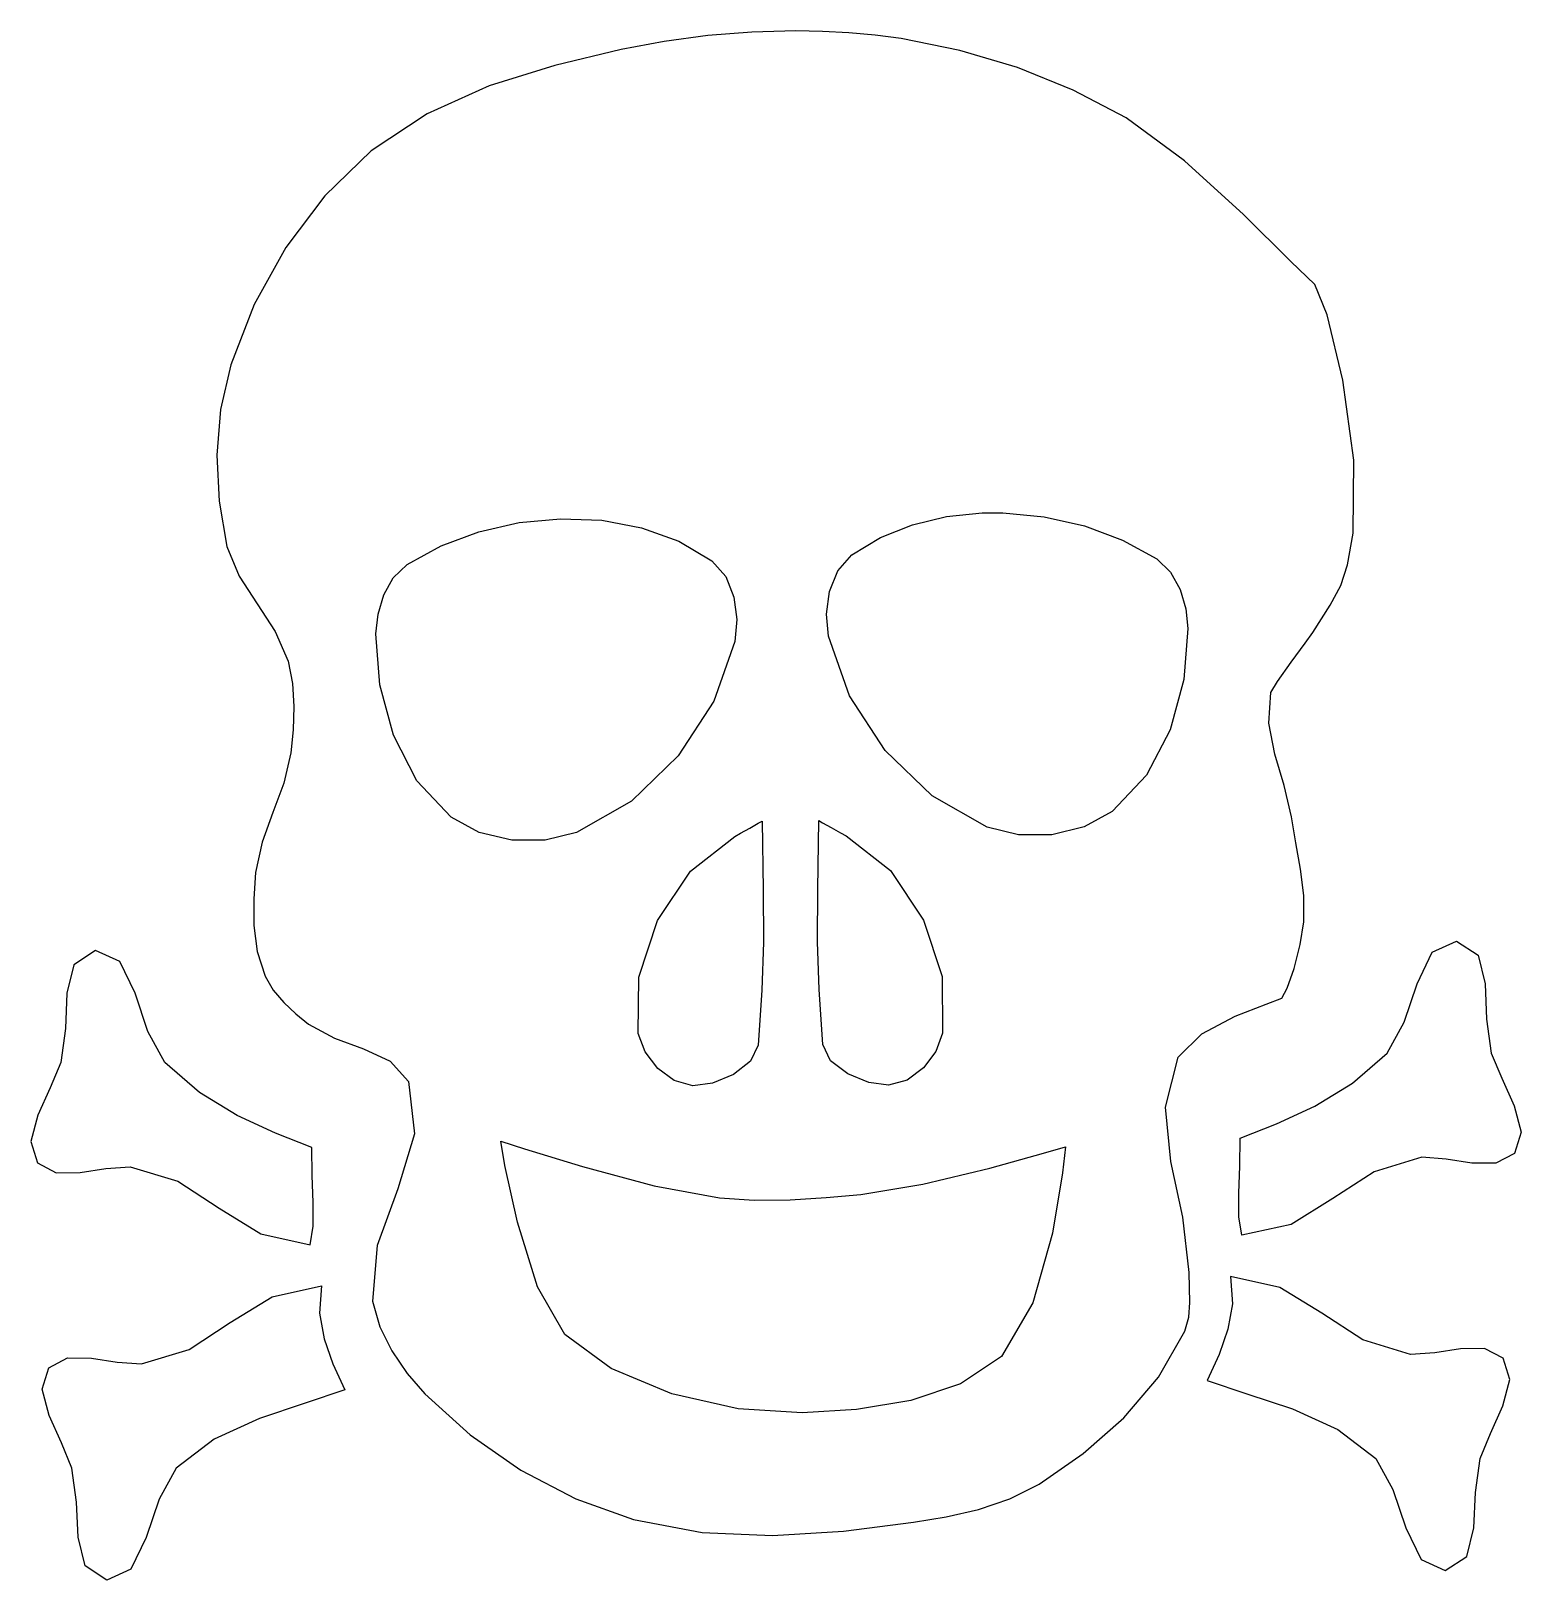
# Model space of a CAD drawing. Extents: x 4 to 81.9, y 1.2 to 82.3.
import ezdxf

# ---------------------------------------------------------------- set-up
doc = ezdxf.new("R2010")
doc.units = 0
doc.layers.add('Layer_1', color=7, linetype='CONTINUOUS')

msp = doc.modelspace()

# ---------------------------------------------------------------- linework, layer by layer
at = {"layer": 'Layer_1', "color": 7}
for points in [[(44, 82.264368), (41.692926, 82.205366), (39.391302, 82.020163), (37.106526, 81.713312), (34.85, 81.289368), (31.379402, 80.464027), (27.951762, 79.387239), (24.704491, 77.936515), (21.775, 75.989368), (19.355338, 73.643164), (17.302013, 70.92665), (15.647682, 67.941494), (14.425, 64.789368), (13.893278, 62.462248), (13.696041, 60.060433), (13.813284, 57.648086), (14.225, 55.289368), (14.86525, 53.729171), (15.803391, 52.283903), (16.752337, 50.841366), (17.425, 49.289368), (17.650874, 48.111423), (17.731159, 46.904659), (17.695863, 45.690249), (17.574998, 44.489368), (17.197597, 42.90059), (16.624762, 41.354738), (16.064546, 39.80745), (15.724998, 38.214368), (15.625006, 36.837466), (15.633006, 35.446932), (15.811992, 34.083866), (16.225019, 32.789368), (16.64924, 32.062427), (17.203449, 31.417065), (17.837193, 30.832854), (18.500019, 30.289368), (19.855076, 29.545851), (21.375845, 28.99777), (22.764951, 28.345487), (23.725019, 27.289368), (24.04123, 24.551127), (23.160243, 21.658565), (22.092894, 18.706403), (21.850019, 15.789368), (22.230362, 14.448354), (22.849514, 13.179003), (23.650169, 12.002335), (24.575019, 10.939368), (26.954567, 8.786642), (29.612726, 6.940677), (32.483282, 5.450306), (35.500019, 4.364368), (39.091212, 3.682904), (42.7746, 3.530736), (46.483198, 3.757888), (50.150019, 4.214368), (51.859291, 4.495576), (53.556225, 4.886464), (55.193806, 5.441302), (56.725019, 6.214368), (59.031728, 7.805666), (61.156218, 9.674417), (62.971358, 11.813143), (64.350019, 14.214368), (64.55881, 14.946542), (64.614418, 15.719044), (64.594074, 16.507958), (64.575026, 17.289368), (64.245151, 20.175927), (63.620497, 23.101527), (63.329361, 25.939798), (64, 28.564368), (65.230034, 29.783318), (66.980962, 30.704725), (68.59766, 31.324703), (69.425, 31.639368), (69.70945, 32.160406), (70.065082, 33.201421), (70.388174, 34.46141), (70.575, 35.639368), (70.572607, 37.017862), (70.40248, 38.393859), (70.156113, 39.767611), (69.925, 41.139368), (69.549788, 42.773585), (69.064442, 44.408098), (68.740626, 46.033247), (68.85, 47.639368), (69.20201, 48.219661), (69.913459, 49.228015), (70.64099, 50.229388), (71.041244, 50.788734), (71.949616, 52.217659), (72.504457, 53.2367), (72.85488, 54.331916), (73.15, 55.989368), (73.194008, 59.799298), (72.609752, 63.98113), (71.795622, 67.417082), (71.15, 68.989368), (69.89777, 70.191022), (67.416374, 72.653004), (64.333041, 75.464418), (61.275, 77.714368), (58.499326, 79.165176), (55.585092, 80.347517), (52.572061, 81.250784), (49.5, 81.864368), (48.135901, 82.041343), (46.762556, 82.165), (45.382933, 82.238342), (44, 82.264368)], [(53.75, 57.039368), (54.018913, 57.046808), (54.286564, 57.048568), (54.554682, 57.045688), (54.825, 57.039368), (56.994402, 56.835783), (59.104948, 56.357612), (61.088022, 55.620378), (62.875, 54.639368), (63.593531, 53.947668), (64.095746, 53.038062), (64.393838, 52.016609), (64.5, 50.989368), (64.290285, 48.329625), (63.574416, 45.691949), (62.333839, 43.309233), (60.55, 41.414368), (59.075187, 40.606551), (57.386094, 40.194772), (55.641453, 40.18654), (54, 40.589368), (51.131091, 42.230554), (48.674749, 44.600229), (46.806032, 47.464474), (45.7, 50.589368), (45.598136, 51.737209), (45.756866, 52.924827), (46.193412, 54.007216), (46.925, 54.839368), (48.424591, 55.755494), (50.092269, 56.423226), (51.882562, 56.84903), (53.75, 57.039368)], [(31.675, 56.739368), (33.83717, 56.653478), (35.925253, 56.265711), (37.869458, 55.564772), (39.6, 54.539368), (40.327681, 53.711122), (40.755634, 52.637327), (40.90577, 51.458302), (40.800002, 50.314368), (39.697877, 47.18947), (37.837752, 44.325226), (35.390003, 41.955553), (32.525002, 40.314368), (30.879644, 39.907637), (29.126413, 39.907278), (27.428725, 40.310465), (25.95, 41.114368), (24.170058, 43.01313), (22.938073, 45.404442), (22.230802, 48.050718), (22.025, 50.714368), (22.131163, 51.737702), (22.429254, 52.75056), (22.931469, 53.651572), (23.65, 54.339368), (25.43307, 55.320383), (27.40755, 56.057619), (29.509506, 56.53573), (31.675, 56.739368)], [(42.225, 40.914368), (42.28696, 37.313544), (42.29424, 34.570068), (42.21688, 32.067491), (42.02504, 29.189368), (41.621822, 28.344281), (40.729188, 27.655658), (39.628229, 27.202641), (38.6, 27.064368), (37.634717, 27.336755), (36.769459, 27.968018), (36.106971, 28.828706), (35.75, 29.789368), (35.781505, 32.746012), (36.751209, 35.708709), (38.482808, 38.292985), (40.8, 40.114368), (41.0995, 40.27889), (41.580806, 40.549498), (42.027958, 40.802542), (42.225, 40.914368)], [(45.2, 40.939368), (45.397042, 40.827542), (45.844194, 40.574498), (46.325499, 40.303889), (46.625, 40.139368), (48.942193, 38.317984), (50.673794, 35.733708), (51.643498, 32.771012), (51.675002, 29.814368), (51.321935, 28.853706), (50.668042, 27.993018), (49.811378, 27.361756), (48.85, 27.089368), (47.817903, 27.227641), (46.708352, 27.680658), (45.807125, 28.369281), (45.4, 29.214368), (45.208161, 32.092481), (45.130801, 34.595038), (45.138081, 37.33851), (45.2, 40.939368)], [(18.659634, 23.830232), (16.765618, 24.575912), (14.765062, 25.499112), (12.79249, 26.699112), (10.982475, 28.274872), (10.08992, 29.899752), (9.415298, 31.905432), (8.615121, 33.560552), (7.345925, 34.133752), (6.216035, 33.397352), (5.846152, 31.899432), (5.771588, 30.053912), (5.527642, 28.274872), (4.981998, 26.958792), (4.329368, 25.517352), (3.972827, 24.141432), (4.315458, 23.022072), (5.294416, 22.509352), (6.543408, 22.520552), (7.890615, 22.732072), (9.1642, 22.819832), (11.661316, 22.063112), (13.813591, 20.656792), (15.99717, 19.312632), (18.588205, 18.742472), (18.733, 19.711672), (18.737, 20.950312), (18.684472, 22.356872), (18.659634, 23.830232)], [(67.25165, 24.325272), (69.145666, 25.070952), (71.146222, 25.994152), (73.118781, 27.194152), (74.928809, 28.769912), (75.821354, 30.394792), (76.495986, 32.400472), (77.296163, 34.055592), (78.565358, 34.628792), (79.695248, 33.892392), (80.065128, 32.394472), (80.139608, 30.548952), (80.383616, 28.769912), (80.929296, 27.453832), (81.581888, 26.012392), (81.938432, 24.636472), (81.595808, 23.517112), (80.616856, 23.004392), (79.367859, 23.015592), (78.020652, 23.227112), (76.747067, 23.314872), (74.249947, 22.558232), (72.097677, 21.151832), (69.914098, 19.807672), (67.323062, 19.237512), (67.178267, 20.206712), (67.174267, 21.445352), (67.226795, 22.851912), (67.25165, 24.325272)], [(28.55, 24.164368), (29.794766, 23.75709), (32.823542, 22.830378), (36.578048, 21.82691), (40, 21.189368), (41.821774, 21.079034), (43.699037, 21.09753), (45.576782, 21.205694), (47.4, 21.364368), (50.644214, 21.905957), (54.147634, 22.748558), (56.952238, 23.524065), (58.1, 23.864368), (57.952796, 22.511932), (57.428289, 19.343288), (56.402138, 15.691434), (54.75, 12.889368), (52.611323, 11.45283), (50.012525, 10.579767), (47.176214, 10.124005), (44.325, 9.939368), (40.979555, 10.146809), (37.503787, 10.944335), (34.332376, 12.264378), (31.9, 14.039368), (30.481746, 16.545103), (29.429607, 19.922938), (28.775166, 22.890238), (28.55, 24.164368)], [(65.521008, 11.634072), (67.593596, 10.944232), (69.987009, 10.143752), (72.352434, 9.066552), (74.341024, 7.546552), (75.233579, 5.921672), (75.908201, 3.915992), (76.708378, 2.260872), (77.977574, 1.687672), (79.107464, 2.424072), (79.477346, 3.921992), (79.551914, 5.767512), (79.795854, 7.546552), (80.34149, 8.862632), (80.99413, 10.304072), (81.350674, 11.679992), (81.00805, 12.799352), (80.02909, 13.312072), (78.7801, 13.300872), (77.432893, 13.089272), (76.159308, 13.001592), (73.662193, 13.758312), (71.509918, 15.164632), (69.326338, 16.508792), (66.735303, 17.078952), (66.83381, 15.652152), (66.604346, 14.317512), (66.136796, 13.002472), (65.521008, 11.634072)], [(20.390279, 11.139032), (18.31769, 10.449192), (15.924276, 9.648712), (13.558859, 8.571512), (11.57026, 7.051512), (10.677705, 5.426632), (10.003083, 3.420952), (9.202906, 1.765832), (7.93371, 1.192632), (6.803821, 1.929032), (6.433939, 3.426952), (6.359376, 5.272472), (6.115431, 7.051512), (5.569793, 8.367592), (4.917156, 9.809032), (4.560612, 11.184952), (4.903243, 12.304312), (5.882202, 12.817032), (7.131194, 12.805832), (8.478401, 12.594312), (9.751986, 12.506552), (12.249102, 13.263272), (14.401376, 14.669592), (16.584955, 16.013752), (19.175991, 16.583912), (19.077484, 15.157112), (19.306948, 13.822472), (19.774499, 12.507432), (20.390279, 11.139032)]]:
    msp.add_lwpolyline(points, dxfattribs=at)

doc.saveas('drawing.dxf')
